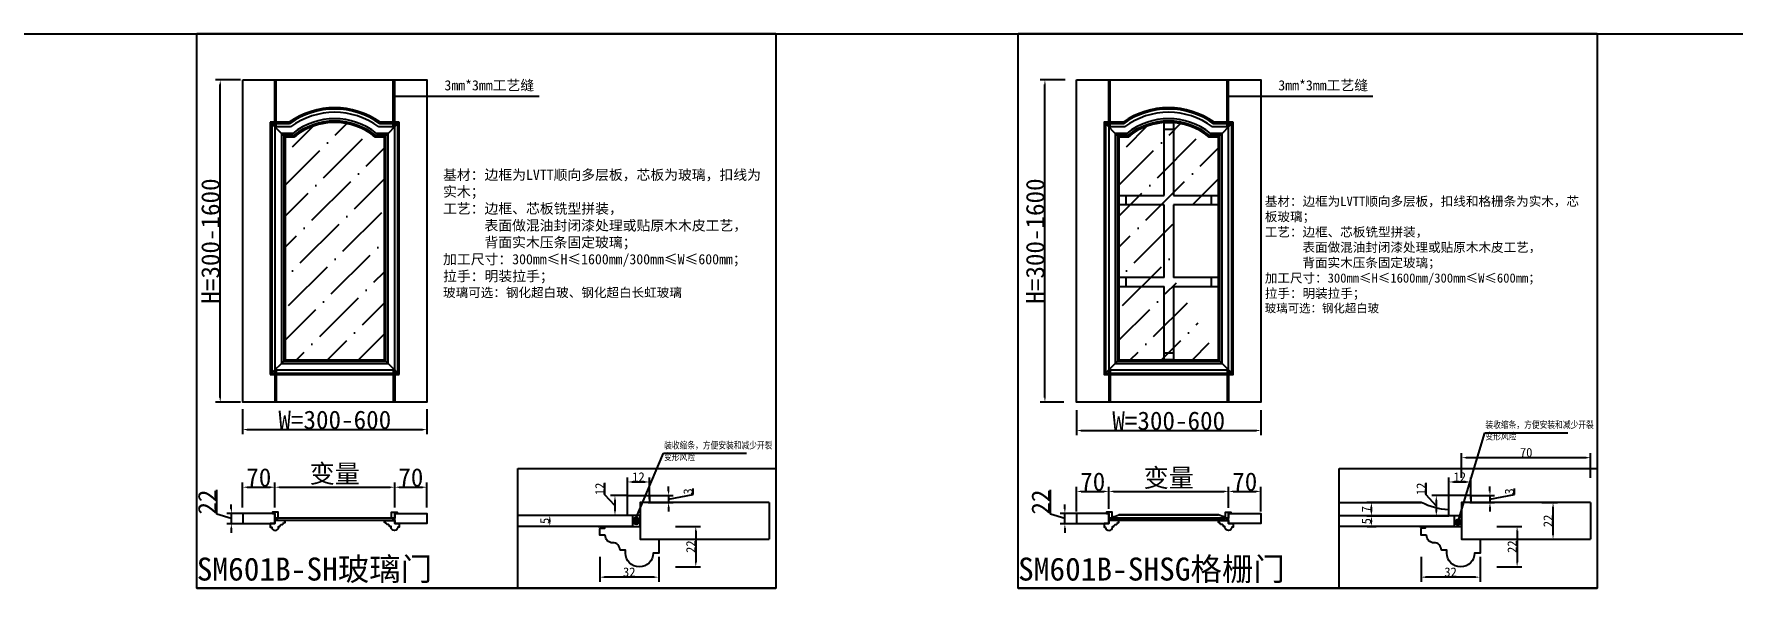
# Model space of a CAD drawing. Header units: millimetres. Extents: x 85186 to 129000, y -77269 to -36327.
# Drawn here: x 92096 to 95786, y -47209 to -46005 of the extents above; entities that cross this region are included whole.
import ezdxf

# ---------------------------------------------------------------- set-up
doc = ezdxf.new("R2010")
doc.units = ezdxf.units.MM
doc.styles.add('KLF-1_宋体', font='SimSun.ttf')
doc.styles.get("Standard").update_dxf_attribs({"font": 'SimSun.ttf'})
doc.styles.add('ZB_宋体', font='SimSun.ttf')
doc.styles.add('宋体', font='SimSun.ttf', dxfattribs={"width": 0.8})
doc.dimstyles.new('客来福标注小', dxfattribs={"dimscale": 20, "dimtxt": 2, "dimasz": 0.5, "dimexe": 0.5, "dimexo": 0, "dimgap": 0.05, "dimtad": 1, "dimdec": 0, "dimzin": 0, "dimdsep": 46, "dimtxsty": 'Standard', "dimcen": 0, "dimclrd": 256, "dimclre": 256, "dimclrt": 256, "dimadec": 0, "dimazin": 0, "dimtfac": 1, "dimtdec": 0, "dimtofl": 0, "dimtmove": 1, "dimatfit": 3, "dimfxl": 2.2, "dimfxlon": 1, "dimtolj": 1, "dimtzin": 0, "dimarcsym": 0})

# ---------------------------------------------------------------- blocks, each defined once
blk = doc.blocks.new('*D2201')
at = {"lineweight": -2, "transparency": 16777216}
for p, q in [((92549.3, -47034), (92549.3, -46980)), ((92559.3, -46990), (92609.3, -46990)), ((92619.3, -47034), (92619.3, -46980))]:
    blk.add_line(p, q, dxfattribs=at)
at = {"transparency": 16777216}
for points in [[(92559.3, -46988.3), (92559.3, -46991.7), (92549.3, -46990)], [(92609.3, -46988.3), (92609.3, -46991.7), (92619.3, -46990)]]:
    blk.add_solid(points, dxfattribs=at)
at = {"layer": 'Defpoints', "color": 0, "transparency": 16777216}
for p in [(92619.3, -46990), (92549.3, -47059.2), (92619.3, -47057.2)]:
    blk.add_point(p, dxfattribs=at)
at = {"transparency": 16777216, "insert": (92584.3, -46969), "char_height": 40, "attachment_point": 5, "style": 'KLF-1_宋体'}
blk.add_mtext('\\A1;70', dxfattribs=at)
blk = doc.blocks.new('*D2202')
at = {"lineweight": -2, "transparency": 16777216}
for p, q in [((92619.3, -47034), (92619.3, -46980)), ((92629.3, -46990), (92869.3, -46990)), ((92879.3, -47034), (92879.3, -46980))]:
    blk.add_line(p, q, dxfattribs=at)
at = {"transparency": 16777216}
for points in [[(92629.3, -46988.3), (92629.3, -46991.7), (92619.3, -46990)], [(92869.3, -46988.3), (92869.3, -46991.7), (92879.3, -46990)]]:
    blk.add_solid(points, dxfattribs=at)
at = {"layer": 'Defpoints', "color": 0, "transparency": 16777216}
for p in [(92879.3, -46990), (92619.3, -47057.2), (92879.3, -47047.2)]:
    blk.add_point(p, dxfattribs=at)
at = {"transparency": 16777216, "insert": (92749.3, -46962.7), "char_height": 40, "attachment_point": 5, "style": 'KLF-1_宋体'}
blk.add_mtext('\\A1;变量', dxfattribs=at)
blk = doc.blocks.new('*D2203')
at = {"lineweight": -2, "transparency": 16777216}
for p, q in [((92879.3, -47034), (92879.3, -46980)), ((92889.3, -46990), (92939.3, -46990)), ((92949.3, -47034), (92949.3, -46980))]:
    blk.add_line(p, q, dxfattribs=at)
at = {"transparency": 16777216}
for points in [[(92889.3, -46988.3), (92889.3, -46991.7), (92879.3, -46990)], [(92939.3, -46988.3), (92939.3, -46991.7), (92949.3, -46990)]]:
    blk.add_solid(points, dxfattribs=at)
at = {"layer": 'Defpoints', "color": 0, "transparency": 16777216}
for p in [(92949.3, -46990), (92879.3, -47047.2), (92949.3, -47047.2)]:
    blk.add_point(p, dxfattribs=at)
at = {"transparency": 16777216, "insert": (92914.3, -46969), "char_height": 40, "attachment_point": 5, "style": 'KLF-1_宋体'}
blk.add_mtext('\\A1;70', dxfattribs=at)
blk = doc.blocks.new('*D2204')
at = {"lineweight": -2, "transparency": 16777216}
for p, q in [((92549.3, -46820.8), (92549.3, -46874.8)), ((92949.3, -46820.8), (92949.3, -46874.8)), ((92559.3, -46864.8), (92939.3, -46864.8))]:
    blk.add_line(p, q, dxfattribs=at)
at = {"transparency": 16777216}
for points in [[(92559.3, -46863.1), (92559.3, -46866.5), (92549.3, -46864.8)], [(92939.3, -46863.1), (92939.3, -46866.5), (92949.3, -46864.8)]]:
    blk.add_solid(points, dxfattribs=at)
at = {"layer": 'Defpoints', "color": 0, "transparency": 16777216}
for p in [(92549.3, -46805.2), (92949.3, -46805.2), (92949.3, -46864.8)]:
    blk.add_point(p, dxfattribs=at)
at = {"transparency": 16777216, "insert": (92749.3, -46843.8), "char_height": 40, "attachment_point": 5, "style": 'KLF-1_宋体'}
blk.add_mtext('\\A1;W=300-600', dxfattribs=at)
blk = doc.blocks.new('*D2205')
at = {"lineweight": -2, "transparency": 16777216}
for p, q in [((92544.6, -46105.2), (92490.6, -46105.2)), ((92500.6, -46795.2), (92500.6, -46115.2)), ((92544.6, -46805.2), (92490.6, -46805.2))]:
    blk.add_line(p, q, dxfattribs=at)
at = {"transparency": 16777216}
for points in [[(92498.9, -46115.2), (92502.3, -46115.2), (92500.6, -46105.2)], [(92498.9, -46795.2), (92502.3, -46795.2), (92500.6, -46805.2)]]:
    blk.add_solid(points, dxfattribs=at)
at = {"layer": 'Defpoints', "color": 0, "transparency": 16777216}
for p in [(92500.6, -46105.2), (92549.3, -46105.2), (92549.3, -46805.2)]:
    blk.add_point(p, dxfattribs=at)
at = {"transparency": 16777216, "insert": (92479.6, -46455.2), "char_height": 40, "attachment_point": 5, "rotation": 90, "style": 'KLF-1_宋体'}
blk.add_mtext('\\A1;H=300-1600', dxfattribs=at)
blk = doc.blocks.new('*D2206')
at = {"lineweight": -2, "transparency": 16777216}
for p, q in [((94359.3, -46822.8), (94359.3, -46876.8)), ((94759.3, -46822.8), (94759.3, -46876.8)), ((94369.3, -46866.8), (94749.3, -46866.8))]:
    blk.add_line(p, q, dxfattribs=at)
at = {"transparency": 16777216}
for points in [[(94369.3, -46865.1), (94369.3, -46868.5), (94359.3, -46866.8)], [(94749.3, -46865.1), (94749.3, -46868.5), (94759.3, -46866.8)]]:
    blk.add_solid(points, dxfattribs=at)
at = {"layer": 'Defpoints', "color": 0, "transparency": 16777216}
for p in [(94359.3, -46805.2), (94759.3, -46805.2), (94759.3, -46866.8)]:
    blk.add_point(p, dxfattribs=at)
at = {"transparency": 16777216, "insert": (94559.3, -46845.8), "char_height": 40, "attachment_point": 5, "style": 'KLF-1_宋体'}
blk.add_mtext('\\A1;W=300-600', dxfattribs=at)
blk = doc.blocks.new('*D2207')
at = {"lineweight": -2, "transparency": 16777216}
for p, q in [((94334.6, -46105.2), (94280.6, -46105.2)), ((94290.6, -46795.2), (94290.6, -46115.2)), ((94332, -46805.2), (94280.6, -46805.2))]:
    blk.add_line(p, q, dxfattribs=at)
at = {"transparency": 16777216}
for points in [[(94288.9, -46115.2), (94292.3, -46115.2), (94290.6, -46105.2)], [(94288.9, -46795.2), (94292.3, -46795.2), (94290.6, -46805.2)]]:
    blk.add_solid(points, dxfattribs=at)
at = {"layer": 'Defpoints', "color": 0, "transparency": 16777216}
for p in [(94290.6, -46105.2), (94359.3, -46105.2), (94332, -46805.2)]:
    blk.add_point(p, dxfattribs=at)
at = {"transparency": 16777216, "insert": (94269.6, -46455.2), "char_height": 40, "attachment_point": 5, "rotation": 90, "style": 'KLF-1_宋体'}
blk.add_mtext('\\A1;H=300-1600', dxfattribs=at)
blk = doc.blocks.new('*D2225')
at = {"lineweight": -2, "transparency": 16777216}
for p, q in [((93488.8, -47075.1), (93542.8, -47075.1)), ((93532.8, -47085.1), (93532.8, -47153.1)), ((93488.8, -47163.1), (93542.8, -47163.1))]:
    blk.add_line(p, q, dxfattribs=at)
at = {"transparency": 16777216}
for points in [[(93531.1, -47085.1), (93534.5, -47085.1), (93532.8, -47075.1)], [(93531.1, -47153.1), (93534.5, -47153.1), (93532.8, -47163.1)]]:
    blk.add_solid(points, dxfattribs=at)
at = {"layer": 'Defpoints', "color": 0, "transparency": 16777216}
for p in [(93401.5, -47075.1), (93410.4, -47163.1), (93532.8, -47163.1)]:
    blk.add_point(p, dxfattribs=at)
at = {"transparency": 16777216, "insert": (93521.8, -47119.1), "char_height": 40, "attachment_point": 5, "rotation": 90, "style": 'KLF-1_宋体'}
blk.add_mtext('\\A1;{\\H0.5x;22}', dxfattribs=at)
blk = doc.blocks.new('*D2226')
at = {"lineweight": -2, "transparency": 16777216}
for p, q in [((93324.4, -47141.4), (93324.4, -47195.4)), ((93452.4, -47141.4), (93452.4, -47195.4)), ((93442.4, -47185.4), (93334.4, -47185.4))]:
    blk.add_line(p, q, dxfattribs=at)
at = {"transparency": 16777216}
for points in [[(93334.4, -47183.7), (93334.4, -47187.1), (93324.4, -47185.4)], [(93442.4, -47183.7), (93442.4, -47187.1), (93452.4, -47185.4)]]:
    blk.add_solid(points, dxfattribs=at)
at = {"layer": 'Defpoints', "color": 0, "transparency": 16777216}
for p in [(93324.4, -47086.3), (93452.4, -47118.1), (93324.4, -47185.4)]:
    blk.add_point(p, dxfattribs=at)
at = {"transparency": 16777216, "insert": (93388.4, -47174.4), "char_height": 40, "attachment_point": 5, "style": 'KLF-1_宋体'}
blk.add_mtext('\\A1;{\\H0.5x;32}', dxfattribs=at)
blk = doc.blocks.new('*D2259')
at = {"lineweight": -2, "transparency": 16777216}
for p, q in [((93335.4, -47006.4), (93335.4, -46980.8)), ((93357.4, -47029.7), (93335.4, -47006.4)), ((93384.4, -47008.2), (93347.4, -47008.2)), ((93357.4, -47018.2), (93357.4, -47041.1)), ((93384.4, -47051.1), (93347.4, -47051.1))]:
    blk.add_line(p, q, dxfattribs=at)
at = {"transparency": 16777216}
for points in [[(93355.7, -47018.2), (93359.1, -47018.2), (93357.4, -47008.2)], [(93355.7, -47041.1), (93359.1, -47041.1), (93357.4, -47051.1)]]:
    blk.add_solid(points, dxfattribs=at)
at = {"layer": 'Defpoints', "color": 0, "transparency": 16777216}
for p in [(93384.4, -47008.2), (93357.4, -47051.1), (93384.4, -47051.1)]:
    blk.add_point(p, dxfattribs=at)
at = {"transparency": 16777216, "insert": (93324.4, -46993.6), "char_height": 40, "attachment_point": 5, "rotation": 90, "style": 'KLF-1_宋体'}
blk.add_mtext('\\A1;{\\H0.5x;12}', dxfattribs=at)
blk = doc.blocks.new('*D2260')
at = {"lineweight": -2, "transparency": 16777216}
for p, q in [((93384.4, -47016), (93384.4, -46968.6)), ((93432.4, -47015.7), (93432.4, -46968.6)), ((93394.4, -46978.6), (93422.4, -46978.6))]:
    blk.add_line(p, q, dxfattribs=at)
at = {"transparency": 16777216}
for points in [[(93394.4, -46977), (93394.4, -46980.3), (93384.4, -46978.6)], [(93422.4, -46977), (93422.4, -46980.3), (93432.4, -46978.6)]]:
    blk.add_solid(points, dxfattribs=at)
at = {"layer": 'Defpoints', "color": 0, "transparency": 16777216}
for p in [(93432.4, -46978.6), (93384.4, -47016), (93432.4, -47015.7)]:
    blk.add_point(p, dxfattribs=at)
at = {"transparency": 16777216, "insert": (93408.4, -46967.6), "char_height": 40, "attachment_point": 5, "style": 'KLF-1_宋体'}
blk.add_mtext('\\A1;{\\H0.5x;12}', dxfattribs=at)
blk = doc.blocks.new('*D2261')
at = {"lineweight": -2, "transparency": 16777216}
for p, q in [((93429.8, -47008.3), (93483.8, -47008.3)), ((93473.8, -46998.3), (93473.8, -46988.3)), ((93473.8, -47015.7), (93527, -47005.6)), ((93473.8, -47008.3), (93473.8, -47023.1)), ((93527, -47005.6), (93527, -46992.8)), ((93429.8, -47023.1), (93483.8, -47023.1)), ((93473.8, -47033.1), (93473.8, -47043.1))]:
    blk.add_line(p, q, dxfattribs=at)
at = {"transparency": 16777216}
for points in [[(93472.1, -46998.3), (93475.5, -46998.3), (93473.8, -47008.3)], [(93472.1, -47033.1), (93475.5, -47033.1), (93473.8, -47023.1)]]:
    blk.add_solid(points, dxfattribs=at)
at = {"layer": 'Defpoints', "color": 0, "transparency": 16777216}
for p in [(93420.8, -47008.3), (93420.8, -47023.1), (93473.8, -47023.1)]:
    blk.add_point(p, dxfattribs=at)
at = {"transparency": 16777216, "insert": (93516, -46999.2), "char_height": 40, "attachment_point": 5, "rotation": 90, "style": 'KLF-1_宋体'}
blk.add_mtext('\\A1;{\\H0.5x;3}', dxfattribs=at)
blk = doc.blocks.new('*D2262')
at = {"lineweight": -2, "transparency": 16777216}
for p, q in [((93220.6, -47051.1), (93205.9, -47051.1)), ((93220.6, -47075.1), (93205.9, -47075.1)), ((93215.9, -47065.1), (93215.9, -47061.1))]:
    blk.add_line(p, q, dxfattribs=at)
at = {"transparency": 16777216}
for points in [[(93214.2, -47061.1), (93217.5, -47061.1), (93215.9, -47051.1)], [(93214.2, -47065.1), (93217.5, -47065.1), (93215.9, -47075.1)]]:
    blk.add_solid(points, dxfattribs=at)
at = {"layer": 'Defpoints', "color": 0, "transparency": 16777216}
for p in [(93215.9, -47051.1), (93220.6, -47051.1), (93220.6, -47075.1)]:
    blk.add_point(p, dxfattribs=at)
at = {"transparency": 16777216, "insert": (93204.9, -47063.1), "char_height": 40, "attachment_point": 5, "rotation": 90, "style": 'KLF-1_宋体'}
blk.add_mtext('\\A1;{\\H0.5x;5}', dxfattribs=at)
blk = doc.blocks.new('*D2263')
at = {"lineweight": -2, "transparency": 16777216}
for p, q in [((92493.2, -47048.7), (92493.2, -46996)), ((92524.7, -47037.2), (92524.7, -47027.2)), ((92524.7, -47058.2), (92493.2, -47048.7)), ((92559.4, -47047.2), (92514.7, -47047.2)), ((92559.4, -47069.2), (92514.7, -47069.2)), ((92524.7, -47047.2), (92524.7, -47069.2)), ((92524.7, -47079.2), (92524.7, -47089.2))]:
    blk.add_line(p, q, dxfattribs=at)
at = {"transparency": 16777216}
for points in [[(92523.1, -47037.2), (92526.4, -47037.2), (92524.7, -47047.2)], [(92523.1, -47079.2), (92526.4, -47079.2), (92524.7, -47069.2)]]:
    blk.add_solid(points, dxfattribs=at)
at = {"layer": 'Defpoints', "color": 0, "transparency": 16777216}
for p in [(92524.7, -47069.2), (92559.4, -47047.2), (92559.4, -47069.2)]:
    blk.add_point(p, dxfattribs=at)
at = {"transparency": 16777216, "insert": (92472.2, -47022.3), "char_height": 40, "attachment_point": 5, "rotation": 90, "style": 'KLF-1_宋体'}
blk.add_mtext('\\A1;22', dxfattribs=at)
blk = doc.blocks.new('*D2264')
at = {"lineweight": -2, "transparency": 16777216}
for p, q in [((94359.3, -47043.1), (94359.3, -46989.1)), ((94369.3, -46999.1), (94419.3, -46999.1)), ((94429.3, -47037.3), (94429.3, -46989.1))]:
    blk.add_line(p, q, dxfattribs=at)
at = {"transparency": 16777216}
for points in [[(94369.3, -46997.4), (94369.3, -47000.8), (94359.3, -46999.1)], [(94419.3, -46997.4), (94419.3, -47000.8), (94429.3, -46999.1)]]:
    blk.add_solid(points, dxfattribs=at)
at = {"layer": 'Defpoints', "color": 0, "transparency": 16777216}
for p in [(94429.3, -46999.1), (94429.3, -47037.3), (94359.3, -47047.2)]:
    blk.add_point(p, dxfattribs=at)
at = {"transparency": 16777216, "insert": (94394.3, -46978.1), "char_height": 40, "attachment_point": 5, "style": 'KLF-1_宋体'}
blk.add_mtext('\\A1;70', dxfattribs=at)
blk = doc.blocks.new('*D2265')
at = {"lineweight": -2, "transparency": 16777216}
for p, q in [((94429.3, -47037.3), (94429.3, -46989.1)), ((94439.3, -46999.1), (94679.3, -46999.1)), ((94689.3, -47034.8), (94689.3, -46989.1))]:
    blk.add_line(p, q, dxfattribs=at)
at = {"transparency": 16777216}
for points in [[(94439.3, -46997.4), (94439.3, -47000.8), (94429.3, -46999.1)], [(94679.3, -46997.4), (94679.3, -47000.8), (94689.3, -46999.1)]]:
    blk.add_solid(points, dxfattribs=at)
at = {"layer": 'Defpoints', "color": 0, "transparency": 16777216}
for p in [(94689.3, -46999.1), (94429.3, -47037.3), (94689.3, -47034.8)]:
    blk.add_point(p, dxfattribs=at)
at = {"transparency": 16777216, "insert": (94559.3, -46971.8), "char_height": 40, "attachment_point": 5, "style": 'KLF-1_宋体'}
blk.add_mtext('\\A1;变量', dxfattribs=at)
blk = doc.blocks.new('*D2266')
at = {"lineweight": -2, "transparency": 16777216}
for p, q in [((94689.3, -47034.8), (94689.3, -46989.1)), ((94699.3, -46999.1), (94749.3, -46999.1)), ((94759.3, -47043.1), (94759.3, -46989.1))]:
    blk.add_line(p, q, dxfattribs=at)
at = {"transparency": 16777216}
for points in [[(94699.3, -46997.4), (94699.3, -47000.8), (94689.3, -46999.1)], [(94749.3, -46997.4), (94749.3, -47000.8), (94759.3, -46999.1)]]:
    blk.add_solid(points, dxfattribs=at)
at = {"layer": 'Defpoints', "color": 0, "transparency": 16777216}
for p in [(94759.3, -46999.1), (94689.3, -47034.8), (94759.3, -47047.2)]:
    blk.add_point(p, dxfattribs=at)
at = {"transparency": 16777216, "insert": (94724.3, -46978.1), "char_height": 40, "attachment_point": 5, "style": 'KLF-1_宋体'}
blk.add_mtext('\\A1;70', dxfattribs=at)
blk = doc.blocks.new('*D2267')
at = {"lineweight": -2, "transparency": 16777216}
for p, q in [((95271.5, -47075.1), (95325.5, -47075.1)), ((95315.5, -47085.1), (95315.5, -47153.1)), ((95271.5, -47163.1), (95325.5, -47163.1))]:
    blk.add_line(p, q, dxfattribs=at)
at = {"transparency": 16777216}
for points in [[(95313.8, -47085.1), (95317.2, -47085.1), (95315.5, -47075.1)], [(95313.8, -47153.1), (95317.2, -47153.1), (95315.5, -47163.1)]]:
    blk.add_solid(points, dxfattribs=at)
at = {"layer": 'Defpoints', "color": 0, "transparency": 16777216}
for p in [(95180.1, -47075.1), (95193.1, -47163.1), (95315.5, -47163.1)]:
    blk.add_point(p, dxfattribs=at)
at = {"transparency": 16777216, "insert": (95304.5, -47119.1), "char_height": 40, "attachment_point": 5, "rotation": 90, "style": 'KLF-1_宋体'}
blk.add_mtext('\\A1;{\\H0.5x;22}', dxfattribs=at)
blk = doc.blocks.new('*D2268')
at = {"lineweight": -2, "transparency": 16777216}
for p, q in [((95107.1, -47141.4), (95107.1, -47195.4)), ((95235.1, -47141.4), (95235.1, -47195.4)), ((95225.1, -47185.4), (95117.1, -47185.4))]:
    blk.add_line(p, q, dxfattribs=at)
at = {"transparency": 16777216}
for points in [[(95117.1, -47183.7), (95117.1, -47187.1), (95107.1, -47185.4)], [(95225.1, -47183.7), (95225.1, -47187.1), (95235.1, -47185.4)]]:
    blk.add_solid(points, dxfattribs=at)
at = {"layer": 'Defpoints', "color": 0, "transparency": 16777216}
for p in [(95107.1, -47086.3), (95235.1, -47118.1), (95107.1, -47185.4)]:
    blk.add_point(p, dxfattribs=at)
at = {"transparency": 16777216, "insert": (95171.1, -47174.4), "char_height": 40, "attachment_point": 5, "style": 'KLF-1_宋体'}
blk.add_mtext('\\A1;{\\H0.5x;32}', dxfattribs=at)
blk = doc.blocks.new('*D2269')
at = {"lineweight": -2, "transparency": 16777216}
for p, q in [((95118.1, -47006.4), (95118.1, -46980.8)), ((95140.1, -47030.4), (95118.1, -47006.4)), ((95167.1, -47008.3), (95130.1, -47008.3)), ((95140.1, -47018.3), (95140.1, -47042.5)), ((95167.1, -47052.5), (95130.1, -47052.5))]:
    blk.add_line(p, q, dxfattribs=at)
at = {"transparency": 16777216}
for points in [[(95138.4, -47018.3), (95141.8, -47018.3), (95140.1, -47008.3)], [(95138.4, -47042.5), (95141.8, -47042.5), (95140.1, -47052.5)]]:
    blk.add_solid(points, dxfattribs=at)
at = {"layer": 'Defpoints', "color": 0, "transparency": 16777216}
for p in [(95167.1, -47008.3), (95140.1, -47052.5), (95167.1, -47052.5)]:
    blk.add_point(p, dxfattribs=at)
at = {"transparency": 16777216, "insert": (95107.1, -46993.6), "char_height": 40, "attachment_point": 5, "rotation": 90, "style": 'KLF-1_宋体'}
blk.add_mtext('\\A1;{\\H0.5x;12}', dxfattribs=at)
blk = doc.blocks.new('*D2270')
at = {"lineweight": -2, "transparency": 16777216}
for p, q in [((95167.1, -47016), (95167.1, -46968.6)), ((95215.1, -47015.7), (95215.1, -46968.6)), ((95177.1, -46978.6), (95205.1, -46978.6))]:
    blk.add_line(p, q, dxfattribs=at)
at = {"transparency": 16777216}
for points in [[(95177.1, -46977), (95177.1, -46980.3), (95167.1, -46978.6)], [(95205.1, -46977), (95205.1, -46980.3), (95215.1, -46978.6)]]:
    blk.add_solid(points, dxfattribs=at)
at = {"layer": 'Defpoints', "color": 0, "transparency": 16777216}
for p in [(95215.1, -46978.6), (95167.1, -47016), (95215.1, -47015.7)]:
    blk.add_point(p, dxfattribs=at)
at = {"transparency": 16777216, "insert": (95191.1, -46967.6), "char_height": 40, "attachment_point": 5, "style": 'KLF-1_宋体'}
blk.add_mtext('\\A1;{\\H0.5x;12}', dxfattribs=at)
blk = doc.blocks.new('*D2271')
at = {"lineweight": -2, "transparency": 16777216}
for p, q in [((95212.5, -47008.3), (95266.5, -47008.3)), ((95256.5, -46998.3), (95256.5, -46988.3)), ((95256.5, -47015.7), (95309.7, -47005.6)), ((95256.5, -47008.3), (95256.5, -47023.1)), ((95309.7, -47005.6), (95309.7, -46992.8)), ((95212.5, -47023.1), (95266.5, -47023.1)), ((95256.5, -47033.1), (95256.5, -47043.1))]:
    blk.add_line(p, q, dxfattribs=at)
at = {"transparency": 16777216}
for points in [[(95254.8, -46998.3), (95258.2, -46998.3), (95256.5, -47008.3)], [(95254.8, -47033.1), (95258.2, -47033.1), (95256.5, -47023.1)]]:
    blk.add_solid(points, dxfattribs=at)
at = {"layer": 'Defpoints', "color": 0, "transparency": 16777216}
for p in [(95203.5, -47008.3), (95203.5, -47023.1), (95256.5, -47023.1)]:
    blk.add_point(p, dxfattribs=at)
at = {"transparency": 16777216, "insert": (95298.7, -46999.2), "char_height": 40, "attachment_point": 5, "rotation": 90, "style": 'KLF-1_宋体'}
blk.add_mtext('\\A1;{\\H0.5x;3}', dxfattribs=at)
blk = doc.blocks.new('*D2272')
at = {"lineweight": -2, "transparency": 16777216}
for p, q in [((95369.4, -47023.1), (95403.5, -47023.1)), ((95393.5, -47093.1), (95393.5, -47033.1)), ((95369.4, -47103.1), (95403.5, -47103.1))]:
    blk.add_line(p, q, dxfattribs=at)
at = {"transparency": 16777216}
for points in [[(95391.9, -47033.1), (95395.2, -47033.1), (95393.5, -47023.1)], [(95391.9, -47093.1), (95395.2, -47093.1), (95393.5, -47103.1)]]:
    blk.add_solid(points, dxfattribs=at)
at = {"layer": 'Defpoints', "color": 0, "transparency": 16777216}
for p in [(95369.4, -47023.1), (95393.5, -47023.1), (95369.4, -47103.1)]:
    blk.add_point(p, dxfattribs=at)
at = {"transparency": 16777216, "insert": (95382.5, -47063.1), "char_height": 40, "attachment_point": 5, "rotation": 90, "style": 'KLF-1_宋体'}
blk.add_mtext('\\A1;{\\H0.5x;22}', dxfattribs=at)
blk = doc.blocks.new('*D2273')
at = {"lineweight": -2, "transparency": 16777216}
for p, q in [((95195.1, -46969.8), (95195.1, -46915.8)), ((95205.1, -46925.8), (95465.1, -46925.8)), ((95475.1, -46969.8), (95475.1, -46915.8))]:
    blk.add_line(p, q, dxfattribs=at)
at = {"transparency": 16777216}
for points in [[(95205.1, -46924.1), (95205.1, -46927.5), (95195.1, -46925.8)], [(95465.1, -46924.1), (95465.1, -46927.5), (95475.1, -46925.8)]]:
    blk.add_solid(points, dxfattribs=at)
at = {"layer": 'Defpoints', "color": 0, "transparency": 16777216}
for p in [(95475.1, -46925.8), (95195.1, -47036.3), (95475.1, -47036.3)]:
    blk.add_point(p, dxfattribs=at)
at = {"transparency": 16777216, "insert": (95335.1, -46914.8), "char_height": 40, "attachment_point": 5, "style": 'KLF-1_宋体'}
blk.add_mtext('\\A1;{\\H0.5x;70}', dxfattribs=at)
blk = doc.blocks.new('*D2274')
at = {"lineweight": -2, "transparency": 16777216}
for p, q in [((94990.2, -47052.5), (95009.3, -47052.5)), ((94990.2, -47075.1), (95009.3, -47075.1)), ((94999.3, -47065.1), (94999.3, -47062.5))]:
    blk.add_line(p, q, dxfattribs=at)
at = {"transparency": 16777216}
for points in [[(94997.7, -47062.5), (95001, -47062.5), (94999.3, -47052.5)], [(94997.7, -47065.1), (95001, -47065.1), (94999.3, -47075.1)]]:
    blk.add_solid(points, dxfattribs=at)
at = {"layer": 'Defpoints', "color": 0, "transparency": 16777216}
for p in [(94990.2, -47052.5), (94990.2, -47075.1), (94999.3, -47052.5)]:
    blk.add_point(p, dxfattribs=at)
at = {"transparency": 16777216, "insert": (94988.3, -47063.8), "char_height": 40, "attachment_point": 5, "rotation": 90, "style": 'ZB_宋体'}
blk.add_mtext('\\A1;{\\H0.5x;5}', dxfattribs=at)
blk = doc.blocks.new('*D2275')
at = {"lineweight": -2, "transparency": 16777216}
for p, q in [((95028, -47023.1), (94989.2, -47023.1)), ((94999.2, -47042.5), (94999.2, -47033.1)), ((95028, -47052.5), (94989.2, -47052.5))]:
    blk.add_line(p, q, dxfattribs=at)
at = {"transparency": 16777216}
for points in [[(94997.5, -47033.1), (95000.9, -47033.1), (94999.2, -47023.1)], [(94997.5, -47042.5), (95000.9, -47042.5), (94999.2, -47052.5)]]:
    blk.add_solid(points, dxfattribs=at)
at = {"layer": 'Defpoints', "color": 0, "transparency": 16777216}
for p in [(94999.2, -47023.1), (95028, -47023.1), (95028, -47052.5)]:
    blk.add_point(p, dxfattribs=at)
at = {"transparency": 16777216, "insert": (94988.2, -47037.8), "char_height": 40, "attachment_point": 5, "rotation": 90, "style": 'ZB_宋体'}
blk.add_mtext('\\A1;{\\H0.5x;7}', dxfattribs=at)
blk = doc.blocks.new('*D2276')
at = {"lineweight": -2, "transparency": 16777216}
for p, q in [((94302.4, -47048.7), (94302.4, -46996)), ((94333.9, -47037.2), (94333.9, -47027.2)), ((94333.9, -47058.2), (94302.4, -47048.7)), ((94377.9, -47047.2), (94323.9, -47047.2)), ((94377.9, -47069.2), (94323.9, -47069.2)), ((94333.9, -47069.2), (94333.9, -47047.2)), ((94333.9, -47079.2), (94333.9, -47089.2))]:
    blk.add_line(p, q, dxfattribs=at)
at = {"transparency": 16777216}
for points in [[(94332.2, -47037.2), (94335.5, -47037.2), (94333.9, -47047.2)], [(94332.2, -47079.2), (94335.5, -47079.2), (94333.9, -47069.2)]]:
    blk.add_solid(points, dxfattribs=at)
at = {"layer": 'Defpoints', "color": 0, "transparency": 16777216}
for p in [(94333.9, -47047.2), (94378.7, -47047.2), (94378.7, -47069.2)]:
    blk.add_point(p, dxfattribs=at)
at = {"transparency": 16777216, "insert": (94281.4, -47022.3), "char_height": 40, "attachment_point": 5, "rotation": 90, "style": 'KLF-1_宋体'}
blk.add_mtext('\\A1;22', dxfattribs=at)

msp = doc.modelspace()

# ---------------------------------------------------------------- hatches: boundary and pattern name
h = msp.add_hatch()
h.set_pattern_fill('ANSI36', color=4, scale=15)
h.set_pattern_definition([(45, (12475.036, -81576.34), (25.25697, 92.60889), [119.0625, -23.8125, 0, -23.8125])])
edge = h.paths.add_edge_path()
edge.add_line((92857.318, -46229.234), (92836.984, -46229.234))
edge.add_arc((92748.996, -46335.546), 138, 50.387705, 129.612295)
edge.add_line((92661.009, -46229.234), (92641.318, -46229.234))
edge.add_line((92641.318, -46229.234), (92641.318, -46713.234))
edge.add_line((92641.318, -46713.234), (92857.318, -46713.234))
edge.add_line((92857.318, -46713.234), (92857.318, -46229.234))
h = msp.add_hatch()
h.set_pattern_fill('ANSI36', color=4, scale=15)
h.set_pattern_definition([(45, (14284.985, -81576.34), (25.25697, 92.60889), [119.0625, -23.8125, 0, -23.8125])])
edge = h.paths.add_edge_path()
edge.add_line((94667.268, -46229.234), (94646.934, -46229.234))
edge.add_arc((94558.946, -46335.546), 138, 50.387705, 129.612295)
edge.add_line((94470.959, -46229.234), (94451.268, -46229.234))
edge.add_line((94451.268, -46229.234), (94451.268, -46713.234))
edge.add_line((94451.268, -46713.234), (94667.268, -46713.234))
edge.add_line((94667.268, -46713.234), (94667.268, -46229.234))
h.paths.add_polyline_path([(94667.268, -46713.234), (94667.268, -46376.234), (94569.767, -46376.234), (94569.767, -46534.234)], flags=17)
h = msp.add_hatch(color=256)
edge = h.paths.add_edge_path()
edge.add_ellipse((92620.711, -47059.157), major_axis=(0, -1.374), ratio=0.98930978, start_angle=0, end_angle=360)
h = msp.add_hatch(color=256)
edge = h.paths.add_edge_path()
edge.add_ellipse((92877.873, -47059.157), major_axis=(1.504, 0), ratio=0.91350354, start_angle=0, end_angle=360, ccw=False)
h = msp.add_hatch(color=256)
edge = h.paths.add_edge_path()
edge.add_ellipse((93403.966, -47063.105), major_axis=(7.479, 0), ratio=0.93520056, start_angle=0, end_angle=360, ccw=False)
h = msp.add_hatch(color=256)
edge = h.paths.add_edge_path()
edge.add_ellipse((94430.742, -47059.567), major_axis=(-1.433, 0), ratio=0.9514339, start_angle=0, end_angle=360)
h = msp.add_hatch(color=256)
edge = h.paths.add_edge_path()
edge.add_ellipse((94687.794, -47059.567), major_axis=(1.433, 0), ratio=0.9514339, start_angle=0, end_angle=360, ccw=False)
h = msp.add_hatch(color=256)
edge = h.paths.add_edge_path()
edge.add_ellipse((95187.08, -47065.986), major_axis=(0, -7.996), ratio=0.96166735, start_angle=0, end_angle=360, ccw=False)

# ---------------------------------------------------------------- linework, layer by layer
for p, q in [((85318.615, -46005.375), (128999.726, -46005.375)), ((93706.817, -46005.375), (92449.692, -46005.375)), ((92449.692, -46005.375), (93706.817, -46005.375)), ((92995.477, -46005.375), (92664.318, -46005.375)), ((93133.586, -46005.375), (92995.477, -46005.375)), ((92995.477, -46005.375), (93472.615, -46005.375)), ((93472.615, -46005.375), (93133.586, -46005.375)), ((93706.817, -46005.375), (93472.615, -46005.375)), ((93706.817, -46005.375), (93472.615, -46005.375)), ((94778.168, -46005.375), (94447.009, -46005.375)), ((94916.277, -46005.375), (94778.168, -46005.375)), ((94778.168, -46005.375), (95255.306, -46005.375)), ((95255.306, -46005.375), (94916.277, -46005.375)), ((92619.318, -46207.234), (92619.318, -46105.234)), ((92622.318, -46207.234), (92622.318, -46105.234)), ((92876.318, -46207.234), (92876.318, -46105.234)), ((92879.318, -46207.234), (92879.318, -46105.234)), ((94429.268, -46207.234), (94429.268, -46105.234)), ((94432.268, -46207.234), (94432.268, -46105.234)), ((94686.268, -46207.234), (94686.268, -46105.234)), ((94689.268, -46207.234), (94689.268, -46105.234)), ((92641.318, -46229.234), (92609.318, -46197.234)), ((92857.318, -46229.234), (92889.318, -46197.234)), ((94451.268, -46229.234), (94419.268, -46197.234)), ((94667.268, -46229.234), (94699.268, -46197.234)), ((92641.318, -46713.234), (92609.318, -46745.234)), ((92857.318, -46713.234), (92889.318, -46745.234)), ((94451.268, -46713.234), (94419.268, -46745.234)), ((94667.268, -46713.234), (94699.268, -46745.234)), ((92619.318, -46735.234), (92619.318, -46805.234)), ((92622.318, -46735.234), (92622.318, -46805.234)), ((92876.318, -46735.234), (92876.318, -46805.234)), ((92879.318, -46735.234), (92879.318, -46805.234)), ((94429.268, -46735.234), (94429.268, -46805.234)), ((94432.268, -46735.234), (94432.268, -46805.234)), ((94686.268, -46735.234), (94686.268, -46805.234)), ((94689.268, -46735.234), (94689.268, -46805.234)), ((93692.367, -47023.105), (93692.367, -47103.105)), ((95475.058, -47023.105), (95475.058, -47103.105)), ((92622.318, -47062.157), (92622.318, -47057.157)), ((92856.486, -47062.157), (92879.318, -47062.157)), ((92876.318, -47062.157), (92876.318, -47057.157)), ((93412.367, -47051.105), (93146.282, -47051.105)), ((93396.487, -47075.105), (93146.282, -47075.105)), ((93321.039, -47075.105), (93412.367, -47075.105)), ((93396.487, -47075.105), (93396.487, -47051.105)), ((93412.367, -47075.105), (93412.367, -47051.105)), ((94689.268, -47057.157), (94432.268, -47057.157)), ((94686.268, -47062.157), (94686.268, -47057.157)), ((95195.058, -47052.493), (94928.972, -47052.493)), ((95179.279, -47075.105), (94928.972, -47075.105)), ((95179.279, -47075.105), (95179.279, -47052.493)), ((95195.058, -47075.105), (95195.058, -47052.493)), ((92449.692, -47208.998), (93706.817, -47208.998)), ((94232.383, -47208.998), (95489.507, -47208.998))]:
    msp.add_line(p, q)
at = {"color": 0}
for p, q in [((92449.692, -47208.998), (92449.692, -46005.375)), ((95489.507, -46005.375), (94232.383, -46005.375)), ((94232.383, -46005.375), (95489.507, -46005.375)), ((95489.507, -46005.375), (94232.383, -46005.375)), ((95489.507, -46005.375), (95255.306, -46005.375)), ((95489.507, -46005.375), (95255.306, -46005.375)), ((95489.507, -46005.375), (95489.507, -47208.998)), ((92650.154, -46197.234), (92609.318, -46197.234)), ((92609.318, -46197.234), (92609.318, -46745.234)), ((92653.414, -46207.234), (92619.318, -46207.234)), ((92619.318, -46207.234), (92619.318, -46735.234)), ((92661.009, -46229.234), (92641.318, -46229.234)), ((92641.318, -46229.234), (92641.318, -46713.234)), ((92857.318, -46229.234), (92836.984, -46229.234)), ((92879.318, -46207.234), (92844.579, -46207.234)), ((92889.318, -46197.234), (92847.839, -46197.234)), ((92857.318, -46713.234), (92857.318, -46229.234)), ((92879.318, -46735.234), (92879.318, -46207.234)), ((92889.318, -46745.234), (92889.318, -46197.234)), ((92641.318, -46713.234), (92857.318, -46713.234)), ((92609.318, -46745.234), (92889.318, -46745.234)), ((92619.318, -46735.234), (92879.318, -46735.234))]:
    msp.add_line(p, q, dxfattribs=at)
at = {"color": 3}
for p, q in [((93706.817, -46005.375), (92449.692, -46005.375)), ((93706.817, -46005.375), (93706.817, -47208.998)), ((94232.383, -47208.998), (94232.383, -46005.375))]:
    msp.add_line(p, q, dxfattribs=at)
at = {"color": 252}
for p, q in [((92651.121, -46200.234), (92612.318, -46200.234)), ((92612.318, -46200.234), (92612.318, -46742.234)), ((92658.174, -46221.234), (92633.318, -46221.234)), ((92633.318, -46221.234), (92633.318, -46721.234)), ((92659.935, -46226.234), (92638.318, -46226.234)), ((92638.318, -46226.234), (92638.318, -46716.234)), ((92860.318, -46226.234), (92838.058, -46226.234)), ((92865.318, -46221.234), (92839.819, -46221.234)), ((92886.318, -46200.234), (92846.872, -46200.234)), ((92860.318, -46716.234), (92860.318, -46226.234)), ((92865.318, -46721.234), (92865.318, -46221.234)), ((92886.318, -46742.234), (92886.318, -46200.234)), ((92612.318, -46742.234), (92886.318, -46742.234)), ((92633.318, -46721.234), (92865.318, -46721.234)), ((92638.318, -46716.234), (92860.318, -46716.234))]:
    msp.add_line(p, q, dxfattribs=at)
at = {"color": 4}
for p, q in [((92879.318, -47057.157), (92622.318, -47057.157)), ((92876.318, -47062.157), (92622.318, -47062.157)), ((94432.268, -47062.157), (94432.268, -47057.157)), ((94689.268, -47062.157), (94432.268, -47062.157)), ((95103.73, -47075.105), (95195.058, -47075.105))]:
    msp.add_line(p, q, dxfattribs=at)
at = {"color": 0}
for points in [[(92449.692, -46005.375), (93706.817, -46005.375), (93706.817, -47208.998), (92449.692, -47208.998)], [(94232.383, -46005.375), (95489.507, -46005.375), (95489.507, -47208.998), (94232.383, -47208.998)]]:
    msp.add_lwpolyline(points, close=True, dxfattribs=at)
for points in [[(92549.318, -46105.234), (92949.318, -46105.234), (92949.318, -46805.234), (92549.318, -46805.234)], [(94359.268, -46105.234), (94759.268, -46105.234), (94759.268, -46805.234), (94359.268, -46805.234)], [(93146.282, -46949.637), (93706.817, -46949.637), (93706.817, -47208.998), (93146.282, -47208.998)], [(94928.972, -46949.637), (95489.507, -46949.637), (95489.507, -47208.998), (94928.972, -47208.998)], [(92619.318, -47057.157), (92619.318, -47057.157), (92619.318, -47047.157), (92549.318, -47047.157), (92549.318, -47069.157), (92619.318, -47069.157), (92619.318, -47062.157), (92619.318, -47062.157)], [(92879.318, -47057.157), (92879.318, -47057.157), (92879.318, -47047.157), (92949.318, -47047.157), (92949.318, -47069.157), (92879.318, -47069.157), (92879.318, -47062.157), (92879.318, -47062.157)], [(94429.268, -47057.157), (94429.268, -47057.157), (94429.268, -47047.157), (94359.268, -47047.157), (94359.268, -47069.157), (94429.268, -47069.157), (94429.268, -47062.157), (94429.268, -47062.157)], [(94689.268, -47057.157), (94689.268, -47057.157), (94689.268, -47047.157), (94759.268, -47047.157), (94759.268, -47069.157), (94689.268, -47069.157), (94689.268, -47062.157), (94689.268, -47062.157)]]:
    msp.add_lwpolyline(points, close=True)
for points in [[(94699.268, -46197.234), (94657.789, -46197.234, 0.32059193), (94460.104, -46197.234), (94419.268, -46197.234), (94419.268, -46745.234), (94699.268, -46745.234)], [(94689.268, -46207.234), (94654.529, -46207.234, 0.33152512), (94463.364, -46207.234), (94429.268, -46207.234), (94429.268, -46735.234), (94689.268, -46735.234)], [(94667.268, -46229.234), (94646.934, -46229.234, 0.36014336), (94470.959, -46229.234), (94451.268, -46229.234), (94451.268, -46713.234), (94667.268, -46713.234)]]:
    msp.add_lwpolyline(points, format="xyb", close=True, dxfattribs=at)
at = {"color": 252}
for points in [[(94696.268, -46200.234), (94656.822, -46200.234, 0.3237577), (94461.07, -46200.234), (94422.268, -46200.234), (94422.268, -46742.234), (94696.268, -46742.234)], [(94675.268, -46221.234), (94649.769, -46221.234, 0.3488998), (94468.123, -46221.234), (94443.268, -46221.234), (94443.268, -46721.234), (94675.268, -46721.234)], [(94670.268, -46226.234), (94648.007, -46226.234, 0.35580085), (94469.885, -46226.234), (94448.268, -46226.234), (94448.268, -46716.234), (94670.268, -46716.234)]]:
    msp.add_lwpolyline(points, format="xyb", close=True, dxfattribs=at)
for points in [[(94549.767, -46356.234), (94549.766, -46197.548), (94569.766, -46197.548), (94569.767, -46356.234)], [(94549.767, -46376.234), (94451.268, -46376.234), (94451.268, -46356.234), (94549.767, -46356.234)], [(94549.767, -46534.234), (94549.767, -46376.234)], [(94569.767, -46356.234), (94667.268, -46356.234), (94667.268, -46376.234), (94569.767, -46376.234)], [(94569.767, -46376.234), (94569.767, -46534.234)], [(94549.767, -46534.234), (94451.268, -46534.234), (94451.268, -46554.234), (94549.768, -46554.234)], [(94569.768, -46554.234), (94569.768, -46713.234), (94549.768, -46713.234), (94549.768, -46554.234)], [(94569.768, -46554.234), (94667.268, -46554.234), (94667.268, -46534.234), (94569.767, -46534.234)], [(93412.367, -47023.105), (93412.367, -47051.105), (93384.367, -47051.105), (93384.367, -47008.224), (93432.367, -47008.224), (93432.367, -47023.105), (93412.367, -47023.105)], [(95195.058, -47023.105), (95195.058, -47052.493), (95167.058, -47052.493), (95167.058, -47007.05), (95215.058, -47007.05), (95215.058, -47023.105), (95195.058, -47023.105)], [(93692.367, -47023.105), (93412.367, -47023.105), (93412.367, -47051.105), (93412.367, -47051.105), (93412.367, -47075.105), (93412.367, -47075.105), (93412.367, -47103.105), (93692.367, -47103.105)], [(94928.972, -47023.105), (95107.058, -47023.105)], [(95475.058, -47023.105), (95195.058, -47023.105), (95195.058, -47052.493), (95195.058, -47052.493), (95195.058, -47075.105), (95195.058, -47075.105), (95195.058, -47103.105), (95475.058, -47103.105)]]:
    msp.add_lwpolyline(points)
for points in [[(94569.766, -46212.548), (94549.766, -46212.548)], [(94466.268, -46356.234), (94466.268, -46376.234)], [(94652.268, -46376.234), (94652.268, -46356.234)], [(94466.268, -46534.234), (94466.268, -46554.234)], [(94652.268, -46554.234), (94652.268, -46534.234)], [(94549.768, -46698.234), (94569.768, -46698.234)]]:
    msp.add_lwpolyline(points, dxfattribs=at)
at = {"color": 0}
for points in [[(92619.318, -47047.157), (92619.318, -47057.157), (92626.318, -47057.157), (92626.318, -47044.157), (92614.318, -47044.157), (92614.318, -47047.157), (92619.318, -47047.157)], [(92879.318, -47047.157), (92879.318, -47057.157), (92872.318, -47057.157), (92872.318, -47044.157), (92884.318, -47044.157), (92884.318, -47047.157), (92879.318, -47047.157)], [(94429.268, -47047.157), (94429.268, -47057.157), (94436.268, -47057.157), (94436.268, -47044.157), (94424.268, -47044.157), (94424.268, -47047.157), (94429.268, -47047.157)], [(94689.268, -47047.157), (94689.268, -47057.157), (94682.268, -47057.157), (94682.268, -47044.157), (94694.268, -47044.157), (94694.268, -47047.157), (94689.268, -47047.157)]]:
    msp.add_lwpolyline(points, dxfattribs=at)
for points in [[(94988.972, -47052.493), (95167.058, -47052.493), (95167.058, -47039.105, -0.10293646), (95107.058, -47023.105), (94988.972, -47023.105)], [(94436.268, -47057.157), (94682.268, -47057.157), (94682.268, -47054.157, -0.10293646), (94667.268, -47050.157), (94451.268, -47050.157)], [(94682.268, -47057.157), (94436.268, -47057.157), (94436.268, -47054.157, 0.10293646), (94451.268, -47050.157), (94667.268, -47050.157)]]:
    msp.add_lwpolyline(points, format="xyb")
for points in [[(92638.318, -47066.957), (92641.318, -47066.957), (92641.318, -47064.157, 0.41421356), (92640.318, -47063.157), (92639.318, -47063.157), (92639.318, -47062.157), (92619.318, -47062.157), (92619.318, -47069.157), (92609.318, -47069.157), (92609.318, -47076.657), (92612.318, -47076.657, 1), (92627.318, -47076.657), (92627.318, -47075.157), (92630.318, -47075.157, -0.43700656), (92634.318, -47071.057, 0.43700656)], [(92860.318, -47066.957), (92857.318, -47066.957), (92857.318, -47064.157, -0.41421356), (92858.318, -47063.157), (92859.318, -47063.157), (92859.318, -47062.157), (92879.318, -47062.157), (92879.318, -47069.157), (92889.318, -47069.157), (92889.318, -47076.657), (92886.318, -47076.657, -1), (92871.318, -47076.657), (92871.318, -47075.157), (92868.318, -47075.157, 0.43700656), (92864.318, -47071.057, -0.43700656)], [(93336.367, -47094.305), (93324.367, -47094.305), (93324.367, -47082.011, -0.41421356), (93327.367, -47079.011), (93335.367, -47079.011), (93335.367, -47075.105), (93412.367, -47075.105), (93412.367, -47103.105), (93452.367, -47103.105), (93452.367, -47133.105), (93440.367, -47133.105, -1), (93380.367, -47133.105), (93380.367, -47127.105), (93368.367, -47127.105, 0.43700656), (93352.367, -47110.705, -0.43700656)], [(94448.268, -47066.957), (94451.268, -47066.957), (94451.268, -47064.157, 0.41421356), (94450.268, -47063.157), (94449.268, -47063.157), (94449.268, -47062.157), (94429.268, -47062.157), (94429.268, -47069.157), (94419.268, -47069.157), (94419.268, -47076.657), (94422.268, -47076.657, 1), (94437.268, -47076.657), (94437.268, -47075.157), (94440.268, -47075.157, -0.43700656), (94444.268, -47071.057, 0.43700656)], [(94670.268, -47066.957), (94667.268, -47066.957), (94667.268, -47064.157, -0.41421356), (94668.268, -47063.157), (94669.268, -47063.157), (94669.268, -47062.157), (94689.268, -47062.157), (94689.268, -47069.157), (94699.268, -47069.157), (94699.268, -47076.657), (94696.268, -47076.657, -1), (94681.268, -47076.657), (94681.268, -47075.157), (94678.268, -47075.157, 0.43700656), (94674.268, -47071.057, -0.43700656)], [(95119.058, -47094.305), (95107.058, -47094.305), (95107.058, -47081.169, -0.41421356), (95110.058, -47078.169), (95116.398, -47078.169), (95116.398, -47075.105), (95195.058, -47075.105), (95195.058, -47103.105), (95235.058, -47103.105), (95235.058, -47133.105), (95223.058, -47133.105, -1), (95163.058, -47133.105), (95163.058, -47127.105), (95151.058, -47127.105, 0.43700656), (95135.058, -47110.705, -0.43700656)]]:
    msp.add_lwpolyline(points, format="xyb", close=True)
at = {"color": 4}
msp.add_lwpolyline([(95107.058, -47075.105), (94928.972, -47075.105)], dxfattribs=at)
at = {"color": 0}
for radius, start, end in [(170, 54.449138, 125.550862), (160, 53.316688, 126.683312), (138, 50.387705, 129.612295)]:
    msp.add_arc((92748.996, -46335.546), radius, start, end, dxfattribs=at)
at = {"color": 252}
for radius, start, end in [(167, 54.120481, 125.879519), (146, 51.532262, 128.467738), (141, 50.828797, 129.171203)]:
    msp.add_arc((92748.996, -46335.546), radius, start, end, dxfattribs=at)
at = {"extrusion": (0, 0, -1)}
for centre, major_axis, ratio in [((92877.873, -47059.157), (1.504, 0), 0.91350354), ((93403.966, -47063.105), (7.479, 0), 0.93520056)]:
    msp.add_ellipse(centre, major_axis=major_axis, ratio=ratio, dxfattribs=at)

# ---------------------------------------------------------------- texts
at = {"lineweight": 25, "attachment_point": 1}
for s, insert, char_height, width, style in [('3mm*3mm工艺缝', (92987.252, -46105.875), 22, 652.72448, 'ZB_宋体'), ('3mm*3mm工艺缝', (94797.202, -46105.875), 22, 652.72448, 'ZB_宋体'), ('基材：边框为{\\C4;LVTT顺向多层板}，芯板为玻璃，扣线为实木；\\P工艺：边框、芯板铣型拼装，\\P      表面做混油封闭漆处理或贴原木木皮工艺，\\P      背面实木压条固定玻璃；\\P加工尺寸：300mm≤H≤1600mm/300mm≤W≤600mm；\\P拉手：明装拉手；\\P{\\H0.90909x;玻璃可选：钢化超白玻、钢化超白长虹玻璃}', (92984.285, -46300.292), 22, 692.30677, 'KLF-1_宋体'), ('基材：边框为{\\C4;LVTT顺向多层板}，扣线和格栅条为实木，芯板玻璃；\\P工艺：边框、芯板铣型拼装，\\P      表面做混油封闭漆处理或贴原木木皮工艺，\\P      背面实木压条固定玻璃；\\P加工尺寸：300mm≤H≤1600mm/300mm≤W≤600mm；\\P拉手：明装拉手；\\P{\\H0.90909x;玻璃可选：钢化超白玻}', (94767.938, -46358.786), 20, 697.62647, 'KLF-1_宋体'), ('SM601B-SH玻璃门', (92449.692, -47142.796), 50, 6766.6201, 'KLF-1_宋体'), ('SM601B-SHSG格栅门', (94232.383, -47142.797), 50, 6766.6201, 'KLF-1_宋体')]:
    msp.add_mtext(s, dxfattribs=dict(at, insert=insert, char_height=char_height, width=width, style=style))
at = {"color": 0, "char_height": 15, "width": 238.48492, "attachment_point": 1, "style": '宋体'}
for insert in [(95246.681, -46846.56), (93463.991, -46891.352)]:
    msp.add_mtext('装收缩条，方便安装和减少开裂变形风险', dxfattribs=dict(at, insert=insert))

# ---------------------------------------------------------------- dimensions: what is measured, and where the dimension line sits
at = {"color": 0}
for base, p1, p2, text, override, picture, middle in [((92500.607, -46105.234), (92549.318, -46805.234), (92549.318, -46105.234), 'H=300-1600', {"dimtxsty": 'KLF-1_宋体'}, '*D2205', (92479.607, -46455.234)), ((94290.606, -46105.234), (94332.009, -46805.234), (94359.268, -46105.234), 'H=300-1600', {"dimtxsty": 'KLF-1_宋体'}, '*D2207', (94269.606, -46455.234)), ((94999.202, -47023.105), (95028.045, -47052.493), (95028.045, -47023.105), '{\\H0.5x;7}', {"dimtxsty": 'ZB_宋体', "dimfxl": 5, "dimarcsym": 1}, '*D2275', (94988.202, -47037.799)), ((95393.526, -47023.105), (95369.448, -47103.105), (95369.448, -47023.105), '{\\H0.5x;22}', {"dimtxsty": 'KLF-1_宋体'}, '*D2272', (95382.526, -47063.105)), ((93215.867, -47051.105), (93220.601, -47075.105), (93220.601, -47051.105), '{\\H0.5x;5}', {"dimtxsty": 'KLF-1_宋体'}, '*D2262', (93204.867, -47063.105)), ((93532.815, -47163.105), (93401.529, -47075.105), (93410.367, -47163.105), '{\\H0.5x;22}', {"dimtxsty": 'KLF-1_宋体'}, '*D2225', (93521.815, -47119.105)), ((94999.318, -47052.493), (94990.202, -47075.105), (94990.202, -47052.493), '{\\H0.5x;5}', {"dimtxsty": 'ZB_宋体', "dimfxl": 5, "dimarcsym": 1}, '*D2274', (94988.318, -47063.799)), ((95315.505, -47163.105), (95180.1, -47075.105), (95193.058, -47163.105), '{\\H0.5x;22}', {"dimtxsty": 'KLF-1_宋体'}, '*D2267', (95304.505, -47119.105))]:
    dim = msp.add_linear_dim(base=base, p1=p1, p2=p2, angle=90, text=text, dimstyle='客来福标注小', override=override, dxfattribs=at)
    dim.commit()
    dim.dimension.update_dxf_attribs({"geometry": picture, "text_midpoint": middle})
for base, p1, p2, text, picture, middle in [((92949.318, -46864.81), (92549.318, -46805.234), (92949.318, -46805.234), 'W=300-600', '*D2204', (92749.318, -46843.81)), ((94759.268, -46866.792), (94359.268, -46805.234), (94759.268, -46805.234), 'W=300-600', '*D2206', (94559.268, -46845.792)), ((95475.058, -46925.8), (95195.058, -47036.288), (95475.058, -47036.288), '{\\H0.5x;70}', '*D2273', (95335.058, -46914.8)), ((92879.318, -46989.997), (92619.318, -47057.157), (92879.318, -47047.157), '变量', '*D2202', (92749.318, -46962.74)), ((94689.268, -46999.101), (94429.268, -47037.309), (94689.268, -47034.776), '变量', '*D2265', (94559.268, -46971.844)), ((93324.367, -47185.405), (93452.367, -47118.105), (93324.367, -47086.305), '{\\H0.5x;32}', '*D2226', (93388.367, -47174.405)), ((95107.058, -47185.405), (95235.058, -47118.105), (95107.058, -47086.305), '{\\H0.5x;32}', '*D2268', (95171.058, -47174.405))]:
    dim = msp.add_linear_dim(base=base, p1=p1, p2=p2, text=text, dimstyle='客来福标注小', override={"dimtxsty": 'KLF-1_宋体'}, dxfattribs=at)
    dim.commit()
    dim.dimension.update_dxf_attribs({"geometry": picture, "text_midpoint": middle})
for base, p1, p2, picture, middle in [((92619.318, -46989.997), (92549.318, -47059.157), (92619.318, -47057.157), '*D2201', (92584.318, -46968.997)), ((92949.318, -46989.997), (92879.318, -47047.157), (92949.318, -47047.157), '*D2203', (92914.318, -46968.997)), ((94429.268, -46999.101), (94359.268, -47047.157), (94429.268, -47037.309), '*D2264', (94394.268, -46978.101)), ((94759.268, -46999.101), (94689.268, -47034.776), (94759.268, -47047.157), '*D2266', (94724.268, -46978.101))]:
    dim = msp.add_linear_dim(base=base, p1=p1, p2=p2, dimstyle='客来福标注小', override={"dimtxsty": 'KLF-1_宋体'}, dxfattribs=at)
    dim.commit()
    dim.dimension.update_dxf_attribs({"geometry": picture, "text_midpoint": middle})
for base, p1, p2, text, picture, middle in [((93357.403, -47051.105), (93384.367, -47008.224), (93384.367, -47051.105), '{\\H0.5x;12}', '*D2259', (93335.388, -47005.414)), ((95140.093, -47052.493), (95167.058, -47008.262), (95167.058, -47052.493), '{\\H0.5x;12}', '*D2269', (95118.078, -47005.414)), ((93473.798, -47023.105), (93420.8, -47008.262), (93420.8, -47023.105), '{\\H0.5x;3}', '*D2261', (93526.996, -47004.625)), ((95256.489, -47023.105), (95203.491, -47008.262), (95203.491, -47023.105), '{\\H0.5x;3}', '*D2271', (95309.686, -47004.625))]:
    dim = msp.add_linear_dim(base=base, p1=p1, p2=p2, angle=90, text=text, dimstyle='客来福标注小', override={"dimtxsty": 'KLF-1_宋体'}, dxfattribs=at)
    dim.commit()
    dim.dimension.update_dxf_attribs({"geometry": picture, "text_midpoint": middle, "dimtype": 160})
for base, p1, p2, picture, middle in [((93432.367, -46978.617), (93384.367, -47016.03), (93432.367, -47015.683), '*D2260', (93408.367, -46978.617)), ((95215.058, -46978.617), (95167.058, -47016.03), (95215.058, -47015.683), '*D2270', (95191.058, -46978.617))]:
    dim = msp.add_linear_dim(base=base, p1=p1, p2=p2, text='{\\H0.5x;12}', dimstyle='客来福标注小', override={"dimtxsty": 'KLF-1_宋体'}, dxfattribs=at)
    dim.commit()
    dim.dimension.update_dxf_attribs({"geometry": picture, "text_midpoint": middle, "dimtype": 160})
for base, p1, p2, picture, middle in [((92524.742, -47069.157), (92559.396, -47047.157), (92559.396, -47069.157), '*D2263', (92472.242, -47047.707)), ((94333.881, -47047.157), (94378.72, -47069.157), (94378.72, -47047.157), '*D2276', (94281.381, -47047.707))]:
    dim = msp.add_linear_dim(base=base, p1=p1, p2=p2, angle=90, dimstyle='客来福标注小', override={"dimtxsty": 'KLF-1_宋体'}, dxfattribs=at)
    dim.commit()
    dim.dimension.update_dxf_attribs({"geometry": picture, "text_midpoint": middle})

# ---------------------------------------------------------------- leaders
for points in [[(92879.318, -46140.234), (93192.639, -46140.234)], [(94689.268, -46140.234), (95002.589, -46140.234)], [(95188.862, -47059.74), (95245.058, -46871.559), (95425.456, -46871.559)], [(93402.367, -47057.61), (93462.367, -46916.351), (93642.765, -46916.351)]]:
    msp.add_leader(points, dimstyle='客来福标注小', override={"dimgap": 0.05, "dimtad": 0, "dimfxl": 5, "dimarcsym": 1}, dxfattribs=at)

doc.saveas('drawing.dxf')
